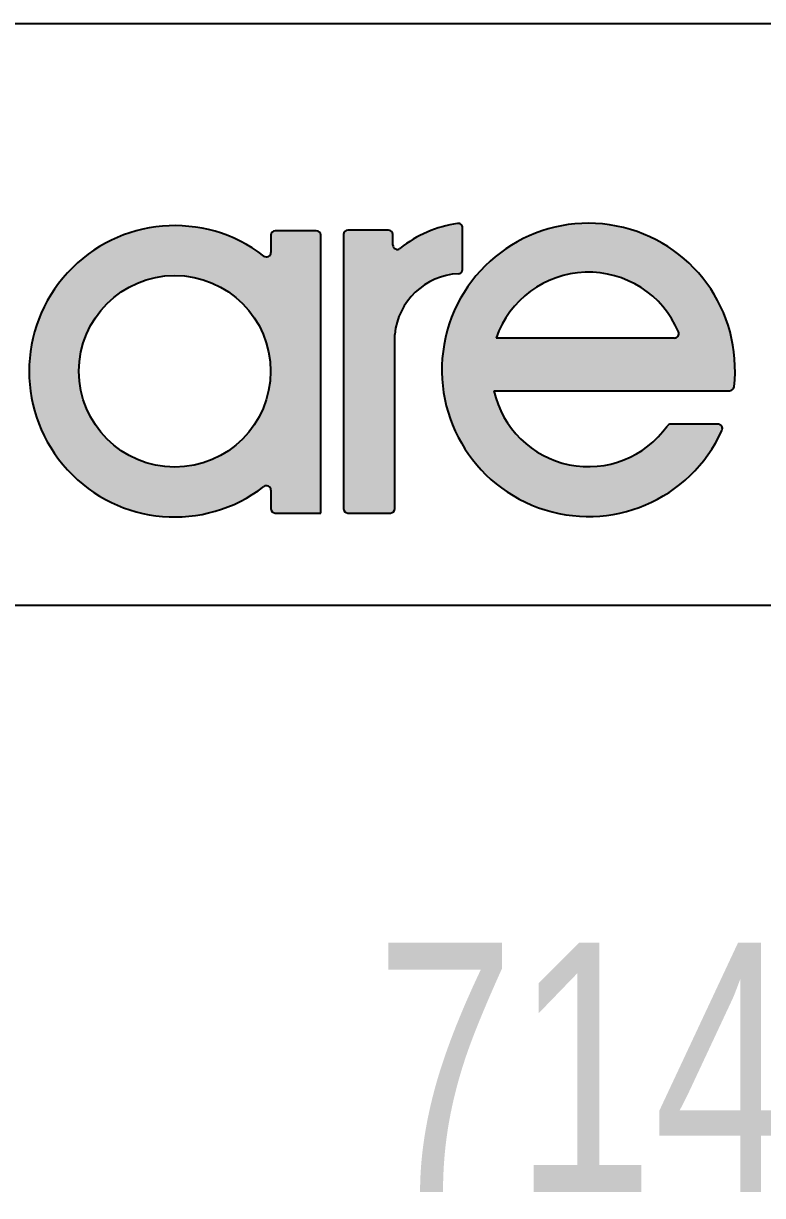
# Model space of a CAD drawing. Header units: millimetres. Extents: x 0.4 to 53.6, y 0.4 to 34.5.
# Drawn here: x 41.179 to 42.945, y 5.196 to 7.995 of the extents above; entities that cross this region are included whole.
import ezdxf

# ---------------------------------------------------------------- set-up
doc = ezdxf.new("R2010")
doc.units = ezdxf.units.MM
doc.header["$LTSCALE"] = 0.125
doc.layers.add('AM_VIS', color=179, linetype='Continuous', lineweight=35)
doc.layers.add('FORMAT', color=7, linetype='Continuous')
doc.layers.add('SLD-0', color=179, linetype='Continuous')
doc.styles.add('SLDTEXTSTYLE0', font='TXT', dxfattribs={"width": 0.75})

# ---------------------------------------------------------------- blocks, each defined once
blk = doc.blocks.new('Creare PDM Title Block')
at = {"layer": 'FORMAT'}
for p, q in [((38.1, 7.9949967163), (68.2606664512, 7.9949967163)), ((54.76875, 6.6059342163), (68.2625, 6.6059342163))]:
    blk.add_line(p, q, dxfattribs=at)
blk = doc.blocks.new('Block2')
at = {"linetype": 'Continuous'}
h = blk.add_hatch(color=7, dxfattribs=at)
edge = h.paths.add_edge_path(flags=0)
edge.add_line((0.9375802212899577, 0.0034135061742751), (0.9738302212899583, 0.0034135061742751))
edge.add_arc((0.9738302212899583, 0.0071635061742749), 0.0037499999999996, 270.0000000000008, 360.0000000000074)
edge.add_line((0.9775802212899577, 0.0071635061742754), (0.9775802212899577, 0.1557695603835499))
edge.add_arc((1.03466423682266, 0.1502164855930765), 0.0573534782638894, 92.75434079769622, 174.4438074686473, ccw=False)
edge.add_arc((1.031727982355398, 0.2112493739865411), 0.0037499999999998, 272.7543407976863, 359.9999999999877)
edge.add_line((1.035477982355397, 0.2112493739865403), (1.035477982355398, 0.2467038170600941))
edge.add_arc((1.031727982355399, 0.2467038170600945), 0.0037499999999991, 359.999999999994, 458.0998803388313)
edge.add_arc((1.045435539020591, 0.1503880618177683), 0.1010362879219318, 98.0998803388246, 128.8459191946588)
edge.add_arc((0.9797106238889912, 0.2319993457643031), 0.0037499999999996, 180.0000000000068, 308.8459191946639, ccw=False)
edge.add_line((0.9759606238889917, 0.2319993457643027), (0.9759606238889917, 0.2409325181876088))
edge.add_arc((0.9722106238889915, 0.2409325181876093), 0.0037500000000001, 359.999999999994, 449.9999999999873)
edge.add_line((0.9722106238889924, 0.2446825181876091), (0.9375802212899577, 0.2446825181876091))
edge.add_arc((0.9375802212899585, 0.2409325181876093), 0.0037500000000001, 90.00000000001357, 180.0000000000076)
edge.add_line((0.9338302212899582, 0.2409325181876088), (0.9338302212899582, 0.0071635061742754))
edge.add_arc((0.9375802212899585, 0.0071635061742749), 0.0037500000000001, 179.9999999999934, 269.9999999999872)
at = {"layer": 'AM_VIS'}
h = blk.add_hatch(color=256, dxfattribs=at)
edge = h.paths.add_edge_path(flags=0)
edge.add_arc((1.21315280611369, 0.0754447099403761), 0.0037500000000022, 90, 144.5563902822162)
edge.add_arc((1.142837732838907, 0.1254956236671034), 0.0825593476659242, 192.4666446795565, 324.5563902822139, ccw=False)
edge.add_line((1.062224982335356, 0.1076734368407142), (1.263328111662513, 0.1076734368407142))
edge.add_arc((1.263328111662512, 0.1114234368407145), 0.0037500000000005, 270.0000000000143, 353.3385492886138)
edge.add_arc((1.142837732838907, 0.1254956236671034), 0.1250593476659275, 353.3385492886076, 695.6324183235639)
edge.add_arc((1.253340510479348, 0.0754447099403778), 0.0037500000000001, 335.6324183235612, 450.0000000000008)
edge.add_line((1.253340510479348, 0.0791947099403781), (1.21315280611369, 0.0791947099403781))
edge = h.paths.add_edge_path(flags=0)
edge.add_arc((1.142837732838907, 0.1254956236671034), 0.0833407760516477, 22.86650716329717, 160.9674877343754, ccw=False)
edge.add_arc((1.216173685855161, 0.1564234368407131), 0.0037499999999993, -89.99999999998732, 22.866507163302174, ccw=False)
edge.add_line((1.216173685855162, 0.1526734368407141), (1.064052890235835, 0.1526734368407154))
h = blk.add_hatch(color=256, dxfattribs=at)
edge = h.paths.add_edge_path(flags=0)
edge.add_line((0.8719232557589016, 0.0229889288586339), (0.8719232557589016, 0.0071635061742754))
edge.add_arc((0.8756732557589019, 0.0071635061742754), 0.0037500000000003, 180, 270.0000000000008)
edge.add_line((0.8756732557589019, 0.0034135061742751), (0.9144232557588999, 0.0034135061742751))
edge.add_line((0.9144232557588999, 0.0034135061742751), (0.9144232557588999, 0.2404017414224615))
edge.add_arc((0.9106732557589005, 0.240401741422462), 0.0037499999999994, 359.999999999994, 450.0000000000008)
edge.add_line((0.9106732557589005, 0.2441517414224614), (0.8756732557589019, 0.2441517414224614))
edge.add_arc((0.8756732557589019, 0.2404017414224615), 0.0037500000000001, 90, 180)
edge.add_line((0.8719232557589016, 0.2404017414224615), (0.8719232557589016, 0.2255701811224127))
edge.add_arc((0.8681732557589014, 0.2255701811224131), 0.0037499999999996, 232.3187963888567, 359.99999999999363, ccw=False)
edge.add_arc((0.7899400289702921, 0.1242795549905242), 0.1242352675738437, 52.31879638884803, 307.6812036111525)
edge.add_arc((0.8681732557589014, 0.0229889288586344), 0.0037499999999998, -7.389644451905042e-12, 127.6812036111464, ccw=False)
edge = h.paths.add_edge_path(flags=0)
edge.add_arc((0.7899400289702921, 0.1242795549905242), 0.0817352675738419, 0, 360)
at = {"layer": 'SLD-0'}
for p, q in [((0.8719232558, 0.2404017414), (0.8719232558, 0.2255701811)), ((0.9106732558, 0.2441517414), (0.8756732558, 0.2441517414)), ((0.9144232558, 0.0034135062), (0.9144232558, 0.2404017414)), ((0.9338302213, 0.2409325182), (0.9338302213, 0.0071635062)), ((0.9722106239, 0.2446825182), (0.9375802213, 0.2446825182)), ((0.9759606239, 0.2319993458), (0.9759606239, 0.2409325182)), ((1.0354779824, 0.211249374), (1.0354779824, 0.2467038171)), ((0.9775802213, 0.0071635062), (0.9775802213, 0.1557695604)), ((1.2161736859, 0.1526734368), (1.0640528902, 0.1526734368)), ((1.0622249823, 0.1076734368), (1.2633281117, 0.1076734368)), ((1.2533405105, 0.0791947099), (1.2131528061, 0.0791947099)), ((0.8719232558, 0.0229889289), (0.8719232558, 0.0071635062)), ((0.8756732558, 0.0034135062), (0.9144232558, 0.0034135062)), ((0.9375802213, 0.0034135062), (0.9738302213, 0.0034135062))]:
    blk.add_line(p, q, dxfattribs=at)
blk.add_circle((0.789940029, 0.124279555), 0.0817352675738419, dxfattribs=at)
for centre, radius, start, end in [((1.045435539, 0.1503880618), 0.101036287921932, 98.0998803388, 128.8459191947), ((1.1428377328, 0.1254956237), 0.1250593476659276, 353.3385492886, 335.6324183236), ((1.0317279824, 0.2467038171), 0.0037499999999997, 360, 98.0998803388), ((0.789940029, 0.124279555), 0.1242352675738439, 52.3187963888, 307.6812036112), ((0.8756732558, 0.2404017414), 0.0037500000000003, 90, 180), ((0.9106732558, 0.2404017414), 0.0037499999999995, 360, 90), ((0.9375802213, 0.2409325182), 0.0037500000000004, 90, 180), ((0.9722106239, 0.2409325182), 0.0037500000000003, 360, 90), ((0.9797106239, 0.2319993458), 0.0037499999999997, 180, 308.8459191947), ((0.8681732558, 0.2255701811), 0.0037500000000003, 232.3187963888, 360), ((1.0317279824, 0.211249374), 0.0037500000000001, 272.7543407977, 360), ((1.0346642368, 0.1502164856), 0.0573534782638895, 92.7543407977, 174.4438074686), ((1.1428377328, 0.1254956237), 0.0833407760516499, 22.8665071633, 160.9674877344), ((1.2161736859, 0.1564234368), 0.0037499999999995, 270, 22.8665071633), ((1.2633281117, 0.1114234368), 0.0037500000000007, 270, 353.3385492886), ((1.1428377328, 0.1254956237), 0.0825593476659273, 192.4666446796, 324.5563902822), ((1.2131528061, 0.0754447099), 0.0037500000000026, 90, 144.5563902822), ((1.2533405105, 0.0754447099), 0.0037500000000003, 335.6324183236, 90), ((0.8681732558, 0.0229889289), 0.0037500000000003, 360, 127.6812036111), ((0.8756732558, 0.0071635062), 0.0037500000000003, 180, 270), ((0.9375802213, 0.0071635062), 0.0037500000000004, 180, 270), ((0.9738302213, 0.0071635062), 0.0037499999999998, 270, 0)]:
    blk.add_arc(centre, radius, start, end, dxfattribs=at)

msp = doc.modelspace()

# ---------------------------------------------------------------- block references
at = {"color": 7, "linetype": 'Continuous'}
msp.add_blockref('Creare PDM Title Block', (-15.8729611808, -2.9535e-06), dxfattribs=at)
at = {"color": 7, "linetype": 'Continuous', "xscale": 2.8, "yscale": 2.8, "zscale": 2.8}
msp.add_blockref('Block2', (39.3289744435, 6.8161798292), dxfattribs=at)

# ---------------------------------------------------------------- texts
at = {"color": 7, "linetype": 'Continuous', "lineweight": 0, "insert": (45.4055566744, 5.7993015602), "char_height": 0.5953125, "attachment_point": 2, "style": 'SLDTEXTSTYLE0'}
msp.add_mtext('7146-01007 PCB for BTE', dxfattribs=at)

doc.saveas('drawing.dxf')
